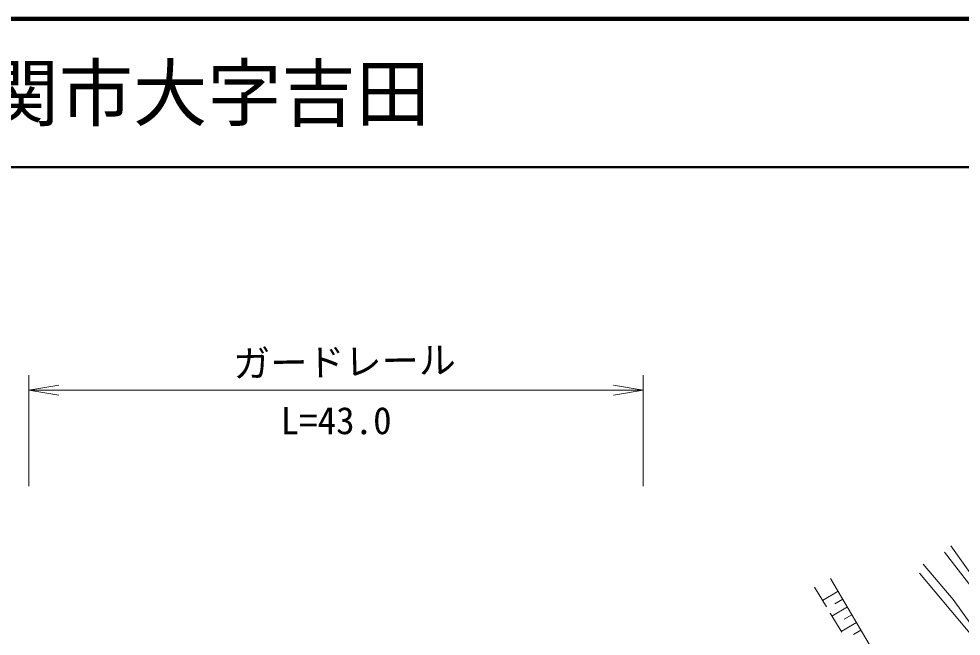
# Model space of a CAD drawing. Units: millimetres, scale not verified. Extents: x 40000 to 680000, y 20000 to 380000.
# Drawn here: x 412323 to 475842, y 338422 to 380000 of the extents above; entities that cross this region are included whole.
import ezdxf
from ezdxf.enums import TextEntityAlignment as Align

# ---------------------------------------------------------------- set-up
doc = ezdxf.new("R2010")
doc.units = ezdxf.units.MM
doc.header["$LTSCALE"] = 1000
for name, color, linetype, lineweight in [('M-STR-HTXT', 7, 'Continuous', 13), ('M-TTL', 2, 'Continuous', 140), ('M-TTL-LINE', 7, 'Continuous', 50), ('M-WORK', 1, 'Continuous', 13)]:
    doc.layers.add(name, color=color, linetype=linetype, lineweight=lineweight)
doc.layers.add('M-TTL-TXT', color=7, linetype='Continuous')
doc.styles.add('ＭＳ ゴシック', font='')
doc.styles.get('ＭＳ ゴシック').set_extended_font_data('MS Gothic')

# ---------------------------------------------------------------- blocks, each defined once
blk = doc.blocks.new('open_arrow')
at = {"color": 0, "linetype": 'Continuous', "lineweight": -2}
blk.add_lwpolyline([(7.5, 1.25), (0, 0), (7.5, -1.25)], dxfattribs=at)

msp = doc.modelspace()

# ---------------------------------------------------------------- linework, layer by layer
at = {"layer": 'M-STR-HTXT'}
for p, q in [((413007, 348524), (413007, 355998)), ((454412, 348524), (454412, 355998)), ((413007, 354998), (454412, 354998))]:
    msp.add_line(p, q, dxfattribs=at)
at = {"layer": 'M-TTL'}
msp.add_line((680000, 380000), (40000, 380000), dxfattribs=at)
at = {"layer": 'M-TTL-LINE'}
msp.add_line((40000, 370000), (680000, 370000), dxfattribs=at)
at = {"layer": 'M-WORK'}
for p, q in [((483112, 333363), (475137, 344497)), ((474708, 344072), (477436, 340566)), ((475309, 340880), (473288, 343276)), ((477920, 336823), (473037, 342660)), ((467045, 342307), (470783, 335950)), ((466756, 340394), (465956, 341718)), ((467552, 341445), (466496, 340824)), ((467862, 340917), (467334, 340607)), ((476569, 339135), (475309, 340880)), ((467791, 338682), (467015, 339966)), ((468173, 340389), (467129, 339776)), ((468479, 339868), (467958, 339561)), ((468786, 339346), (467755, 338740)), ((469089, 338831), (468574, 338528))]:
    msp.add_line(p, q, dxfattribs=at)

# ---------------------------------------------------------------- block references
at = {"layer": 'M-STR-HTXT', "xscale": 267, "yscale": 267}
msp.add_blockref('open_arrow', (413007, 354998), dxfattribs=at)
at = {"layer": 'M-STR-HTXT', "xscale": 267, "yscale": 267, "rotation": 180}
msp.add_blockref('open_arrow', (454412, 354998), dxfattribs=at)

# ---------------------------------------------------------------- texts
at = {"layer": 'M-STR-HTXT', "style": 'ＭＳ ゴシック'}
msp.add_text('ガードレール', height=1833, rotation=1.035, dxfattribs=at).set_placement((434275, 356905), align=Align.MIDDLE_CENTER)
msp.add_text('L=43.0', height=1833, dxfattribs=at).set_placement((433710, 351475), align=Align.BOTTOM_CENTER)
at = {"layer": 'M-TTL-TXT', "style": 'ＭＳ ゴシック'}
msp.add_text('下関市大字吉田', height=3666, dxfattribs=at).set_placement((405024, 375000), align=Align.MIDDLE_LEFT)

doc.saveas('drawing.dxf')
